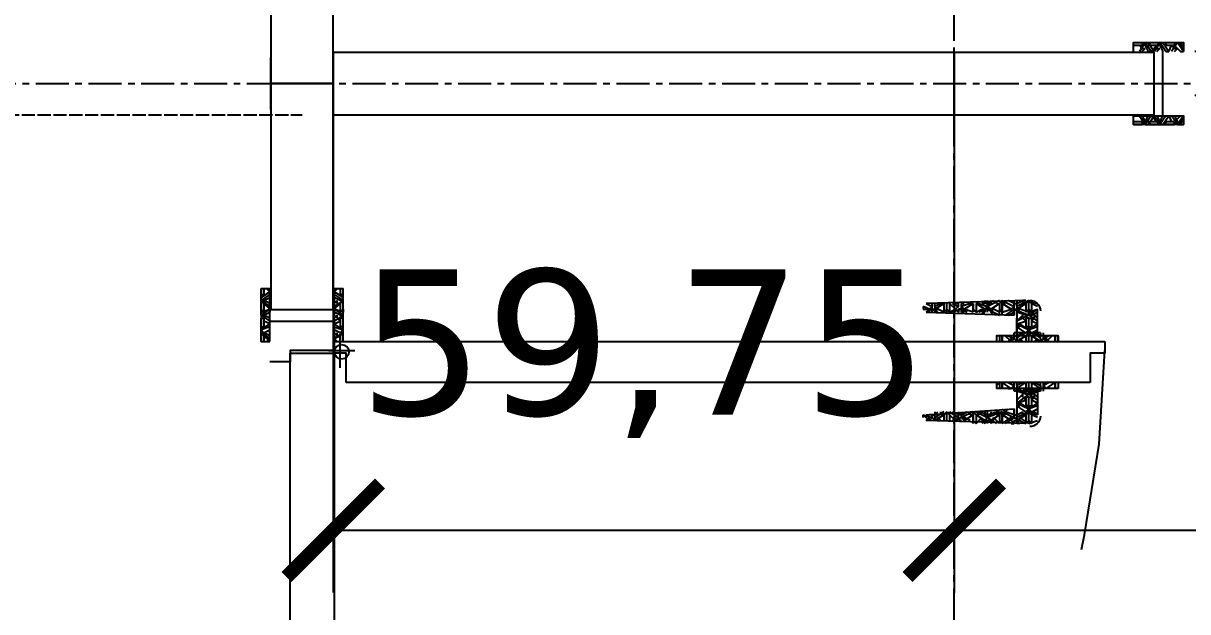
# Model space of a CAD drawing. Header units: centimetres. Extents: x -135 to 4129, y -1176 to 1044.
# Drawn here: x 542.9 to 655, y 519.7 to 576.3 of the extents above; entities that cross this region are included whole.
import ezdxf

# ---------------------------------------------------------------- set-up
doc = ezdxf.new("R2010")
doc.units = ezdxf.units.CM
doc.linetypes.add('CENTER', pattern=[5.08, 3.175, -0.635, 0.635, -0.635])
doc.linetypes.add('DASHED', pattern=[1.524, 1.27, -0.254])
for name, color, linetype in [('ACIK_SINIR', 8, 'DASHED'), ('AKS', 4, 'CENTER'), ('IC_DUVAR_60', 30, 'Continuous'), ('IC_KAPILAR', 7, 'Continuous'), ('IC_UCLU_H_60', 3, 'Continuous'), ('OZEL_PANEL_OLCU_CM', 3, 'Continuous')]:
    doc.layers.add(name, color=color, linetype=linetype)
doc.styles.add('PORTMAN', font='DejaVuSans.ttf')
doc.dimstyles.new('PORTMAN', dxfattribs={"dimtxt": 14, "dimasz": 9, "dimexe": 6, "dimexo": 5, "dimgap": 4, "dimtad": 1, "dimtxsty": 'PORTMAN', "dimblk": 'ARCHTICK', "dimcen": 2.5, "dimazin": 3, "dimtfac": 0.5, "dimtmove": 2, "dimatfit": 3})

# ---------------------------------------------------------------- blocks, each defined once
blk = doc.blocks.new('BOM_I03_597p5_IC_DOLU')
blk.add_lwpolyline([(0, 0), (6, 0), (6, 59.75), (0, 59.75)], close=True)
blk = doc.blocks.new('kaynak-ic-kapi')
at = {"color": 133, "linetype": 'Continuous', "lineweight": 25, "true_color": 0x6ec1dd}
for p, q in [((54328.39, 7919.03), (54328.39, 7993.18)), ((54324.44, 7991.77), (54324.44, 7920.16)), ((54324.44, 7988.67), (54323.88, 7988.67)), ((54323.88, 7988.67), (54323.88, 7982.75)), ((54324.44, 7988.67), (54323.88, 7988.67)), ((54323.88, 7988.39), (54324.44, 7988.39)), ((54324.44, 7988.39), (54323.88, 7988.39)), ((54323.88, 7987.54), (54324.44, 7988.39)), ((54323.88, 7987.82), (54323.88, 7987.54)), ((54324.44, 7987.82), (54324.16, 7987.26)), ((54324.44, 7988.67), (54324.44, 7988.67)), ((54324.44, 7988.67), (54324.44, 7988.67)), ((54324.44, 7988.39), (54324.44, 7988.39)), ((54328.95, 7988.67), (54328.39, 7988.67)), ((54328.39, 7988.39), (54328.95, 7988.39)), ((54328.95, 7988.39), (54328.39, 7988.39)), ((54328.39, 7987.54), (54328.95, 7988.11)), ((54328.39, 7987.82), (54328.67, 7987.54)), ((54320.5, 7985.85), (54320.78, 7986.7)), ((54321.06, 7986.7), (54321.34, 7986.13)), ((54321.62, 7985.85), (54321.34, 7986.7)), ((54321.34, 7986.7), (54321.62, 7986.41)), ((54323.6, 7986.7), (54321.34, 7986.7)), ((54321.62, 7986.13), (54321.9, 7986.7)), ((54322.19, 7986.7), (54321.9, 7985.85)), ((54321.9, 7985.85), (54322.47, 7986.7)), ((54322.19, 7986.7), (54322.19, 7986.7)), ((54322.19, 7986.7), (54322.47, 7986.7)), ((54322.47, 7986.7), (54322.75, 7986.13)), ((54323.03, 7986.7), (54323.31, 7986.41)), ((54323.31, 7986.13), (54323.6, 7986.7)), ((54323.6, 7987.26), (54323.88, 7987.26)), ((54323.88, 7986.7), (54323.6, 7986.98)), ((54323.88, 7986.98), (54323.6, 7986.98)), ((54323.6, 7986.98), (54323.6, 7986.98)), ((54323.6, 7986.98), (54323.6, 7984.44)), ((54324.16, 7987.26), (54323.88, 7987.54)), ((54323.88, 7987.54), (54323.88, 7987.54)), ((54323.88, 7987.26), (54323.88, 7987.26)), ((54323.88, 7987.26), (54324.44, 7987.26)), ((54323.88, 7987.26), (54323.88, 7986.98)), ((54323.88, 7987.26), (54323.88, 7987.26)), ((54323.88, 7987.26), (54323.88, 7986.98)), ((54323.88, 7987.26), (54323.88, 7987.26)), ((54324.16, 7986.98), (54323.88, 7986.98)), ((54323.88, 7986.98), (54324.44, 7986.13)), ((54323.88, 7986.98), (54323.88, 7986.98)), ((54323.88, 7986.7), (54323.88, 7986.7)), ((54323.88, 7986.41), (54323.88, 7986.7)), ((54324.16, 7987.26), (54324.44, 7987.26)), ((54324.44, 7986.41), (54324.16, 7986.98)), ((54324.16, 7986.98), (54324.44, 7986.98)), ((54324.44, 7987.26), (54324.44, 7987.54)), ((54324.44, 7987.26), (54324.44, 7987.26)), ((54324.44, 7987.26), (54324.44, 7987.26)), ((54324.44, 7986.98), (54324.44, 7986.98)), ((54324.44, 7986.98), (54324.44, 7986.98)), ((54324.44, 7986.98), (54324.44, 7986.98)), ((54328.67, 7987.26), (54328.39, 7987.54)), ((54328.67, 7987.26), (54328.39, 7987.54)), ((54328.39, 7987.54), (54328.67, 7987.54)), ((54328.39, 7987.26), (54328.39, 7987.26)), ((54328.39, 7987.26), (54328.39, 7987.26)), ((54328.39, 7987.26), (54328.39, 7986.98)), ((54328.67, 7986.98), (54328.39, 7986.98)), ((54328.39, 7986.98), (54328.95, 7986.13)), ((54328.39, 7986.7), (54328.67, 7986.7)), ((54328.39, 7986.41), (54328.67, 7986.7)), ((54328.67, 7987.26), (54328.95, 7987.26)), ((54328.67, 7987.26), (54328.95, 7987.26)), ((54328.95, 7986.7), (54328.67, 7986.98)), ((54328.67, 7986.98), (54328.95, 7986.98)), ((54328.95, 7987.26), (54329.24, 7987.26)), ((54328.95, 7987.26), (54328.95, 7987.26)), ((54328.95, 7987.26), (54328.95, 7986.98)), ((54328.95, 7987.26), (54328.95, 7987.26)), ((54328.95, 7986.98), (54328.95, 7986.98)), ((54329.24, 7986.98), (54328.95, 7986.98)), ((54328.95, 7986.98), (54329.24, 7986.41)), ((54328.95, 7986.98), (54328.95, 7986.98)), ((54329.24, 7986.98), (54329.24, 7984.44)), ((54329.24, 7986.13), (54329.52, 7986.7)), ((54329.24, 7986.7), (54331.49, 7986.7)), ((54329.8, 7986.7), (54329.52, 7985.85)), ((54329.52, 7985.85), (54330.08, 7986.7)), ((54329.8, 7986.7), (54329.8, 7986.7)), ((54329.8, 7986.7), (54330.08, 7986.7)), ((54330.08, 7986.7), (54330.36, 7986.13)), ((54330.65, 7986.7), (54330.93, 7986.41)), ((54330.93, 7986.13), (54331.21, 7986.7)), ((54331.21, 7985.85), (54331.49, 7986.7)), ((54331.49, 7986.7), (54331.49, 7986.7)), ((54331.49, 7986.7), (54331.49, 7986.7)), ((54331.77, 7986.7), (54332.05, 7986.13)), ((54332.34, 7985.85), (54332.05, 7986.7)), ((54320.78, 7985.85), (54320.5, 7986.13)), ((54321.34, 7986.13), (54320.5, 7986.13)), ((54320.5, 7985.85), (54320.5, 7985.85)), ((54320.5, 7985.85), (54320.5, 7985.85)), ((54320.78, 7985.85), (54320.5, 7985.57)), ((54320.5, 7985.85), (54321.06, 7985)), ((54321.34, 7985.57), (54320.5, 7985.57)), ((54320.5, 7985.57), (54320.78, 7975.98)), ((54320.78, 7984.72), (54321.34, 7985.57)), ((54321.62, 7985.85), (54321.06, 7984.72)), ((54321.34, 7986.41), (54321.34, 7986.13)), ((54321.34, 7986.41), (54321.62, 7986.41)), ((54321.62, 7985.85), (54321.34, 7986.13)), ((54321.62, 7985.85), (54321.34, 7985.57)), ((54321.34, 7985.29), (54321.34, 7985.57)), ((54321.9, 7985.85), (54321.62, 7986.13)), ((54321.9, 7985.85), (54321.62, 7985.57)), ((54321.62, 7985.57), (54322.19, 7984.72)), ((54322.47, 7984.72), (54321.9, 7985.85)), ((54321.9, 7985.85), (54321.9, 7985.85)), ((54321.9, 7985.85), (54321.9, 7985.85)), ((54321.9, 7985.85), (54322.47, 7985)), ((54322.19, 7985.85), (54322.19, 7986.13)), ((54323.03, 7986.13), (54322.19, 7986.13)), ((54322.19, 7985.85), (54322.19, 7985.57)), ((54323.03, 7985.57), (54322.19, 7985.57)), ((54322.47, 7984.72), (54322.75, 7985.57)), ((54323.03, 7986.41), (54322.75, 7986.13)), ((54323.03, 7985.29), (54322.75, 7985.57)), ((54323.03, 7986.41), (54323.31, 7986.41)), ((54323.03, 7985.85), (54323.03, 7986.13)), ((54323.03, 7985.85), (54323.03, 7985.57)), ((54323.31, 7985.85), (54323.31, 7986.13)), ((54323.31, 7985.85), (54323.6, 7985.85)), ((54323.31, 7985.85), (54323.6, 7985.85)), ((54323.31, 7985.85), (54323.31, 7985.57)), ((54323.31, 7985.85), (54323.6, 7985.85)), ((54323.31, 7985.57), (54323.6, 7984.72)), ((54323.88, 7985.85), (54323.6, 7986.13)), ((54323.88, 7986.13), (54323.6, 7986.13)), ((54323.6, 7985.85), (54323.88, 7985.85)), ((54323.88, 7985.85), (54323.6, 7985.57)), ((54323.6, 7985.85), (54323.6, 7985.57)), ((54323.88, 7985.57), (54323.6, 7985.57)), ((54323.6, 7985.57), (54323.88, 7985.29)), ((54324.44, 7986.13), (54323.88, 7986.13)), ((54323.88, 7985.85), (54324.44, 7985.85)), ((54324.44, 7985.57), (54323.88, 7985.57)), ((54323.88, 7984.72), (54324.44, 7985.57)), ((54324.44, 7986.13), (54324.44, 7986.13)), ((54324.44, 7985.57), (54324.44, 7985.57)), ((54328.95, 7986.13), (54328.39, 7986.13)), ((54328.39, 7985.85), (54328.95, 7985.85)), ((54328.95, 7985.57), (54328.39, 7985.57)), ((54328.39, 7984.72), (54328.95, 7985.57)), ((54328.95, 7986.41), (54328.95, 7986.13)), ((54328.95, 7986.41), (54329.24, 7986.41)), ((54329.24, 7985.85), (54328.95, 7986.13)), ((54328.95, 7986.13), (54328.95, 7986.13)), ((54328.95, 7986.13), (54328.95, 7986.13)), ((54328.95, 7985.85), (54329.24, 7985.85)), ((54329.24, 7985.85), (54328.95, 7985.57)), ((54329.24, 7985.57), (54328.95, 7985)), ((54328.95, 7985.29), (54328.95, 7985.57)), ((54328.95, 7985.57), (54328.95, 7985.57)), ((54328.95, 7985.57), (54328.95, 7985.57)), ((54329.24, 7986.41), (54329.24, 7986.41)), ((54329.52, 7985.85), (54329.24, 7986.13)), ((54329.24, 7985.85), (54330.65, 7985.85)), ((54329.24, 7985.85), (54329.24, 7985.57)), ((54329.24, 7985.85), (54329.24, 7985.85)), ((54329.52, 7985.85), (54329.24, 7985.57)), ((54329.24, 7985.57), (54329.8, 7984.72)), ((54330.08, 7984.72), (54329.52, 7985.85)), ((54329.52, 7985.85), (54329.52, 7985.85)), ((54329.52, 7985.85), (54329.52, 7985.85)), ((54329.52, 7985.85), (54330.08, 7985)), ((54329.8, 7985.85), (54329.8, 7986.13)), ((54330.65, 7986.13), (54329.8, 7986.13)), ((54329.8, 7985.85), (54329.8, 7985.57)), ((54330.65, 7985.57), (54329.8, 7985.57)), ((54330.08, 7984.72), (54330.36, 7985.57)), ((54330.65, 7986.41), (54330.36, 7986.13)), ((54330.65, 7985.29), (54330.36, 7985.57)), ((54330.65, 7986.41), (54330.93, 7986.41)), ((54330.65, 7985.85), (54330.65, 7986.13)), ((54330.65, 7985.85), (54330.65, 7985.57)), ((54330.93, 7985.85), (54330.93, 7986.13)), ((54330.93, 7985.85), (54332.34, 7985.85)), ((54330.93, 7985.85), (54331.21, 7985.85)), ((54330.93, 7985.85), (54330.93, 7985.57)), ((54330.93, 7985.85), (54331.21, 7985.85)), ((54330.93, 7985.57), (54331.21, 7984.72)), ((54331.49, 7985.85), (54331.21, 7986.13)), ((54332.05, 7986.13), (54331.21, 7986.13)), ((54331.49, 7985.85), (54331.21, 7985.57)), ((54331.21, 7985.85), (54331.49, 7985)), ((54332.05, 7985.57), (54331.21, 7985.57)), ((54331.49, 7984.72), (54332.05, 7985.57)), ((54332.34, 7985.85), (54331.77, 7984.72)), ((54332.05, 7986.41), (54332.05, 7986.13)), ((54332.05, 7986.41), (54332.34, 7986.41)), ((54332.34, 7985.85), (54332.05, 7986.13)), ((54332.34, 7985.85), (54332.05, 7985.57)), ((54332.05, 7985.29), (54332.05, 7985.57)), ((54332.34, 7985.57), (54332.05, 7975.98)), ((54332.34, 7985.57), (54332.34, 7985.57)), ((54332.34, 7985.57), (54332.34, 7985.29)), ((54320.78, 7985), (54320.5, 7984.72)), ((54320.5, 7985), (54320.5, 7984.72)), ((54320.78, 7984.72), (54320.5, 7984.72)), ((54320.5, 7984.44), (54320.78, 7984.44)), ((54321.06, 7984.44), (54320.5, 7983.6)), ((54320.78, 7984.16), (54320.5, 7984.44)), ((54320.78, 7984.44), (54320.5, 7984.44)), ((54320.5, 7984.16), (54320.5, 7984.44)), ((54320.78, 7985), (54321.06, 7985)), ((54320.78, 7984.44), (54320.78, 7984.72)), ((54321.06, 7984.72), (54320.78, 7984.72)), ((54320.78, 7984.44), (54320.78, 7984.44)), ((54321.06, 7984.44), (54320.78, 7984.16)), ((54321.06, 7984.72), (54321.34, 7984.72)), ((54321.06, 7984.44), (54321.9, 7984.44)), ((54321.06, 7984.44), (54321.34, 7984.44)), ((54321.34, 7985.29), (54321.62, 7985.29)), ((54321.34, 7984.72), (54321.62, 7985.29)), ((54321.34, 7984.44), (54321.34, 7984.72)), ((54322.19, 7984.72), (54321.34, 7984.72)), ((54321.34, 7984.44), (54321.34, 7984.44)), ((54321.9, 7984.44), (54321.34, 7984.44)), ((54321.34, 7984.44), (54321.62, 7983.6)), ((54321.34, 7975.98), (54321.9, 7984.44)), ((54323.6, 7984.72), (54321.9, 7984.72)), ((54321.9, 7984.44), (54321.9, 7984.44)), ((54322.19, 7985), (54322.19, 7984.72)), ((54322.19, 7985), (54322.47, 7985)), ((54322.19, 7984.72), (54322.19, 7984.72)), ((54322.47, 7984.72), (54322.47, 7984.72)), ((54322.75, 7984.72), (54323.31, 7985.29)), ((54322.75, 7984.72), (54322.75, 7984.72)), ((54323.6, 7984.72), (54322.75, 7984.72)), ((54323.03, 7985.29), (54323.31, 7985.29)), ((54323.88, 7985), (54323.6, 7984.72)), ((54323.88, 7984.72), (54323.6, 7984.72)), ((54323.6, 7984.72), (54323.6, 7984.72)), ((54323.6, 7984.44), (54323.88, 7984.44)), ((54323.88, 7984.44), (54323.6, 7984.44)), ((54323.88, 7985.29), (54323.88, 7985)), ((54323.88, 7985), (54323.88, 7985)), ((54323.88, 7984.44), (54323.88, 7984.72)), ((54323.88, 7984.44), (54323.88, 7984.72)), ((54324.16, 7984.72), (54323.88, 7984.72)), ((54323.88, 7984.44), (54324.44, 7984.44)), ((54323.88, 7984.44), (54323.88, 7984.44)), ((54323.88, 7984.44), (54323.88, 7984.16)), ((54323.88, 7984.44), (54323.88, 7984.44)), ((54324.16, 7984.44), (54323.88, 7984.16)), ((54323.88, 7984.44), (54323.88, 7984.44)), ((54324.44, 7985.29), (54324.16, 7984.72)), ((54324.16, 7984.72), (54324.44, 7984.72)), ((54324.44, 7983.88), (54324.16, 7984.44)), ((54324.16, 7984.44), (54324.44, 7984.44)), ((54324.44, 7984.72), (54324.44, 7984.72)), ((54324.44, 7984.72), (54324.44, 7984.72)), ((54324.44, 7984.72), (54324.44, 7984.72)), ((54324.44, 7984.44), (54324.44, 7984.44)), ((54324.44, 7984.44), (54324.44, 7984.44)), ((54324.44, 7984.44), (54324.44, 7984.44)), ((54328.39, 7985.29), (54328.67, 7985)), ((54328.39, 7985), (54328.67, 7985)), ((54328.39, 7984.44), (54328.39, 7984.72)), ((54328.67, 7984.72), (54328.39, 7984.72)), ((54328.39, 7984.44), (54328.39, 7984.44)), ((54328.67, 7984.44), (54328.39, 7984.16)), ((54328.39, 7984.44), (54328.39, 7984.44)), ((54328.67, 7984.44), (54328.39, 7984.16)), ((54328.95, 7985), (54328.67, 7984.72)), ((54328.67, 7984.72), (54328.95, 7984.72)), ((54328.67, 7984.44), (54328.95, 7984.44)), ((54328.67, 7984.44), (54328.95, 7984.44)), ((54328.95, 7985.29), (54329.24, 7985.29)), ((54328.95, 7984.72), (54329.24, 7985.29)), ((54328.95, 7984.72), (54328.95, 7984.72)), ((54328.95, 7984.44), (54328.95, 7984.72)), ((54329.24, 7984.72), (54328.95, 7984.72)), ((54328.95, 7984.44), (54329.24, 7984.44)), ((54328.95, 7984.44), (54328.95, 7984.44)), ((54328.95, 7984.44), (54328.95, 7984.44)), ((54329.24, 7984.44), (54328.95, 7984.44)), ((54328.95, 7984.44), (54328.95, 7984.16)), ((54328.95, 7984.44), (54328.95, 7984.44)), ((54329.24, 7985.29), (54329.24, 7985.29)), ((54329.24, 7985.29), (54329.24, 7985.29)), ((54329.8, 7984.72), (54329.24, 7984.72)), ((54329.24, 7984.72), (54330.65, 7984.72)), ((54329.8, 7985), (54329.8, 7984.72)), ((54329.8, 7985), (54330.08, 7985)), ((54329.8, 7984.72), (54329.8, 7984.72)), ((54330.08, 7984.72), (54330.08, 7984.72)), ((54330.36, 7984.72), (54330.93, 7985.29)), ((54330.36, 7984.72), (54330.36, 7984.72)), ((54331.49, 7984.72), (54330.36, 7984.72)), ((54330.65, 7985.29), (54330.93, 7985.29)), ((54330.65, 7984.44), (54330.65, 7984.44)), ((54331.49, 7984.44), (54330.93, 7983.6)), ((54331.49, 7984.44), (54330.93, 7984.44)), ((54330.93, 7983.88), (54331.21, 7984.44)), ((54331.21, 7975.98), (54330.93, 7984.44)), ((54331.49, 7985), (54331.21, 7984.72)), ((54331.49, 7984.16), (54331.21, 7984.44)), ((54331.49, 7985), (54331.49, 7985)), ((54331.49, 7984.44), (54331.49, 7984.72)), ((54331.77, 7984.72), (54331.49, 7984.72)), ((54331.49, 7984.44), (54331.49, 7984.44)), ((54331.77, 7984.44), (54331.49, 7984.16)), ((54331.77, 7984.72), (54332.05, 7984.72)), ((54332.34, 7983.31), (54331.77, 7984.44)), ((54331.77, 7984.44), (54332.05, 7984.44)), ((54332.05, 7985.29), (54332.34, 7985.29)), ((54332.05, 7984.72), (54332.34, 7985.29)), ((54332.05, 7984.44), (54332.05, 7984.72)), ((54332.34, 7984.72), (54332.05, 7984.72)), ((54332.05, 7984.44), (54332.05, 7984.44)), ((54332.34, 7984.44), (54332.05, 7984.44)), ((54332.05, 7984.44), (54332.34, 7983.88)), ((54320.5, 7983.31), (54321.06, 7984.16)), ((54320.5, 7983.31), (54321.62, 7983.31)), ((54320.5, 7983.31), (54320.5, 7983.31)), ((54320.78, 7983.31), (54320.5, 7983.31)), ((54320.78, 7983.31), (54320.5, 7983.03)), ((54321.34, 7983.31), (54320.5, 7983.31)), ((54320.78, 7984.16), (54321.06, 7984.16)), ((54320.78, 7984.16), (54321.34, 7983.31)), ((54321.34, 7983.6), (54321.34, 7983.31)), ((54321.34, 7983.6), (54321.62, 7983.6)), ((54321.62, 7983.31), (54321.34, 7983.31)), ((54321.62, 7983.31), (54321.34, 7983.03)), ((54321.62, 7983.6), (54321.9, 7983.88)), ((54321.9, 7983.31), (54321.62, 7983.6)), ((54323.88, 7984.16), (54323.88, 7984.16)), ((54323.88, 7983.88), (54323.88, 7984.16)), ((54323.88, 7984.16), (54324.44, 7983.31)), ((54323.88, 7984.16), (54323.88, 7984.16)), ((54323.88, 7983.31), (54324.44, 7983.31)), ((54324.44, 7983.31), (54323.88, 7983.31)), ((54324.44, 7983.31), (54324.44, 7983.31)), ((54328.39, 7984.16), (54328.67, 7984.16)), ((54328.39, 7983.88), (54328.67, 7984.16)), ((54328.39, 7984.16), (54328.95, 7983.6)), ((54328.39, 7983.31), (54328.95, 7983.31)), ((54328.95, 7983.31), (54328.39, 7983.31)), ((54328.95, 7984.16), (54328.95, 7984.16)), ((54330.93, 7983.31), (54332.34, 7983.31)), ((54330.93, 7983.31), (54331.21, 7983.31)), ((54331.21, 7983.31), (54331.49, 7984.16)), ((54331.49, 7983.31), (54331.21, 7983.31)), ((54331.49, 7983.31), (54331.21, 7983.03)), ((54332.05, 7983.31), (54331.21, 7983.31)), ((54331.49, 7984.16), (54331.49, 7984.16)), ((54331.49, 7984.16), (54332.05, 7983.31)), ((54332.05, 7983.6), (54332.05, 7983.31)), ((54332.05, 7983.6), (54332.34, 7983.6)), ((54332.34, 7983.31), (54332.05, 7983.31)), ((54332.34, 7983.31), (54332.05, 7983.03)), ((54320.5, 7983.03), (54320.5, 7983.03)), ((54321.34, 7983.03), (54320.5, 7983.03)), ((54320.5, 7983.03), (54321.06, 7982.47)), ((54320.78, 7982.47), (54320.5, 7982.19)), ((54320.78, 7982.19), (54320.5, 7982.19)), ((54320.5, 7982.19), (54320.5, 7982.19)), ((54320.78, 7982.19), (54321.34, 7983.03)), ((54320.78, 7982.47), (54321.06, 7982.47)), ((54320.78, 7981.9), (54320.78, 7982.19)), ((54321.06, 7981.9), (54320.78, 7982.19)), ((54321.34, 7982.75), (54321.34, 7983.03)), ((54321.34, 7982.75), (54321.62, 7982.75)), ((54321.34, 7981.9), (54321.62, 7982.75)), ((54321.34, 7981.9), (54321.34, 7982.19)), ((54321.62, 7982.19), (54321.34, 7982.19)), ((54321.62, 7983.03), (54321.62, 7982.75)), ((54321.62, 7982.75), (54321.62, 7982.75)), ((54324.44, 7983.03), (54323.88, 7983.03)), ((54324.44, 7982.75), (54323.88, 7982.75)), ((54324.16, 7982.75), (54324.44, 7983.03)), ((54324.44, 7983.03), (54324.44, 7983.03)), ((54328.95, 7983.03), (54328.39, 7983.03)), ((54328.95, 7982.75), (54328.95, 7982.75)), ((54331.49, 7981.9), (54330.93, 7983.03)), ((54330.93, 7983.03), (54331.21, 7983.03)), ((54330.93, 7982.47), (54331.21, 7982.19)), ((54332.05, 7983.03), (54331.21, 7983.03)), ((54331.21, 7983.03), (54331.49, 7982.47)), ((54331.49, 7982.47), (54331.21, 7982.19)), ((54331.49, 7982.19), (54331.21, 7982.19)), ((54331.49, 7982.19), (54332.05, 7983.03)), ((54331.49, 7982.47), (54331.49, 7982.47)), ((54331.49, 7981.9), (54331.49, 7982.19)), ((54331.77, 7981.9), (54331.49, 7982.19)), ((54332.34, 7983.03), (54331.77, 7981.9)), ((54332.05, 7982.75), (54332.05, 7983.03)), ((54332.05, 7982.75), (54332.34, 7982.75)), ((54332.05, 7981.9), (54332.34, 7982.47)), ((54332.05, 7981.9), (54332.05, 7982.19)), ((54332.34, 7982.19), (54332.05, 7982.19)), ((54320.5, 7981.9), (54320.78, 7981.9)), ((54320.78, 7981.34), (54320.5, 7981.62)), ((54320.78, 7981.62), (54320.5, 7981.62)), ((54320.5, 7981.62), (54320.5, 7981.62)), ((54320.5, 7980.78), (54321.06, 7981.34)), ((54320.78, 7981.9), (54320.78, 7981.62)), ((54321.06, 7981.9), (54320.78, 7981.62)), ((54320.78, 7981.62), (54321.34, 7980.78)), ((54320.78, 7981.34), (54321.06, 7981.34)), ((54321.06, 7981.9), (54321.62, 7981.9)), ((54321.06, 7981.9), (54321.34, 7981.9)), ((54321.06, 7981.9), (54321.34, 7981.9)), ((54321.34, 7981.9), (54321.34, 7981.62)), ((54321.34, 7981.9), (54321.62, 7981.06)), ((54321.62, 7981.62), (54321.34, 7981.62)), ((54321.34, 7981.06), (54321.34, 7980.78)), ((54321.34, 7981.06), (54321.62, 7981.06)), ((54321.62, 7980.78), (54321.62, 7981.06)), ((54331.49, 7981.9), (54331.21, 7981.06)), ((54331.49, 7981.34), (54331.21, 7981.62)), ((54331.49, 7981.62), (54331.21, 7981.62)), ((54331.21, 7981.34), (54331.21, 7981.62)), ((54331.21, 7980.78), (54331.49, 7981.34)), ((54331.49, 7981.9), (54331.49, 7981.62)), ((54331.77, 7981.9), (54331.49, 7981.62)), ((54331.49, 7981.62), (54332.05, 7980.78)), ((54331.49, 7981.34), (54331.49, 7981.34)), ((54332.05, 7981.06), (54331.77, 7981.9)), ((54331.77, 7981.9), (54332.05, 7981.9)), ((54331.77, 7981.9), (54332.05, 7981.9)), ((54332.05, 7981.9), (54332.05, 7981.62)), ((54332.05, 7981.9), (54332.05, 7981.34)), ((54332.34, 7981.62), (54332.05, 7981.62)), ((54332.05, 7981.06), (54332.05, 7980.78)), ((54332.05, 7981.06), (54332.05, 7981.06)), ((54320.78, 7980.49), (54320.5, 7980.78)), ((54321.34, 7980.78), (54320.5, 7980.78)), ((54320.5, 7980.49), (54321.62, 7980.49)), ((54320.78, 7980.49), (54320.5, 7980.49)), ((54321.34, 7980.49), (54320.5, 7980.49)), ((54320.78, 7979.65), (54321.34, 7980.49)), ((54320.78, 7980.21), (54321.06, 7979.65)), ((54321.62, 7980.49), (54321.34, 7980.78)), ((54321.62, 7980.49), (54321.34, 7980.49)), ((54321.34, 7980.21), (54321.34, 7980.49)), ((54321.34, 7980.21), (54321.62, 7980.21)), ((54321.34, 7979.37), (54321.62, 7979.93)), ((54321.62, 7980.78), (54321.62, 7980.78)), ((54331.21, 7980.78), (54331.21, 7980.78)), ((54331.49, 7980.49), (54331.21, 7980.78)), ((54332.05, 7980.78), (54331.21, 7980.78)), ((54331.21, 7980.49), (54332.05, 7980.49)), ((54331.21, 7980.49), (54331.21, 7980.49)), ((54331.49, 7980.49), (54331.21, 7980.49)), ((54332.05, 7980.49), (54331.21, 7980.49)), ((54331.21, 7980.49), (54331.49, 7979.65)), ((54331.49, 7979.37), (54331.21, 7979.93)), ((54331.49, 7979.65), (54332.05, 7980.49)), ((54332.05, 7980.21), (54331.77, 7979.37)), ((54332.05, 7980.78), (54332.05, 7980.78)), ((54332.05, 7980.49), (54332.05, 7980.49)), ((54332.05, 7980.21), (54332.05, 7980.49)), ((54332.05, 7980.21), (54332.05, 7980.21)), ((54321.06, 7979.37), (54320.78, 7979.65)), ((54321.06, 7979.37), (54320.78, 7979.65)), ((54320.78, 7979.65), (54320.78, 7979.65)), ((54320.78, 7979.65), (54321.06, 7979.65)), ((54320.78, 7979.37), (54320.78, 7979.37)), ((54320.78, 7979.37), (54320.78, 7979.37)), ((54320.78, 7979.37), (54320.78, 7979.08)), ((54320.78, 7979.37), (54320.78, 7979.37)), ((54321.06, 7979.08), (54320.78, 7978.8)), ((54320.78, 7979.08), (54320.78, 7979.08)), ((54320.78, 7978.8), (54321.06, 7978.8)), ((54320.78, 7978.52), (54321.06, 7978.8)), ((54320.78, 7978.8), (54321.34, 7978.24)), ((54321.06, 7979.37), (54321.62, 7979.37)), ((54321.06, 7979.37), (54321.34, 7979.37)), ((54321.62, 7978.24), (54321.06, 7979.08)), ((54321.06, 7979.08), (54321.34, 7979.08)), ((54321.34, 7979.37), (54321.34, 7979.37)), ((54321.34, 7979.37), (54321.34, 7979.08)), ((54321.62, 7979.37), (54321.34, 7979.37)), ((54321.62, 7979.08), (54321.34, 7979.08)), ((54321.34, 7979.08), (54321.62, 7978.52)), ((54331.49, 7979.65), (54331.21, 7979.37)), ((54331.21, 7979.65), (54331.21, 7979.37)), ((54331.49, 7979.37), (54331.21, 7978.52)), ((54331.49, 7979.37), (54331.21, 7979.37)), ((54331.49, 7978.8), (54331.21, 7979.08)), ((54331.49, 7979.08), (54331.21, 7979.08)), ((54331.21, 7979.08), (54331.21, 7979.08)), ((54331.21, 7978.24), (54331.49, 7978.8)), ((54331.77, 7979.37), (54331.49, 7979.65)), ((54331.49, 7979.65), (54331.49, 7979.65)), ((54331.49, 7979.37), (54331.49, 7979.37)), ((54331.49, 7979.37), (54331.49, 7979.08)), ((54331.77, 7979.08), (54331.49, 7978.8)), ((54331.49, 7978.8), (54331.49, 7978.8)), ((54331.49, 7978.8), (54332.05, 7978.24)), ((54331.77, 7979.37), (54332.05, 7979.37)), ((54332.05, 7978.52), (54331.77, 7979.08)), ((54331.77, 7979.08), (54332.05, 7979.08)), ((54332.05, 7979.37), (54332.05, 7979.65)), ((54332.05, 7979.37), (54332.05, 7979.37)), ((54332.05, 7979.37), (54332.05, 7979.37)), ((54332.05, 7979.08), (54332.05, 7979.08)), ((54332.05, 7979.08), (54332.05, 7979.08)), ((54332.05, 7979.08), (54332.05, 7978.8)), ((54321.34, 7978.24), (54320.78, 7978.24)), ((54320.78, 7977.96), (54321.62, 7977.96)), ((54321.34, 7977.67), (54320.78, 7977.67)), ((54320.78, 7976.83), (54321.34, 7977.67)), ((54321.62, 7977.67), (54321.06, 7976.83)), ((54321.62, 7977.96), (54321.34, 7978.24)), ((54321.34, 7978.24), (54321.34, 7978.24)), ((54321.34, 7978.24), (54321.62, 7978.24)), ((54321.62, 7977.96), (54321.34, 7977.67)), ((54321.34, 7977.39), (54321.34, 7977.67)), ((54331.49, 7977.96), (54331.21, 7978.24)), ((54332.05, 7978.24), (54331.21, 7978.24)), ((54331.21, 7977.96), (54332.05, 7977.96)), ((54331.49, 7977.96), (54331.21, 7977.67)), ((54332.05, 7977.67), (54331.21, 7977.67)), ((54331.21, 7977.67), (54331.49, 7977.11)), ((54331.49, 7976.83), (54332.05, 7977.67)), ((54332.05, 7978.24), (54332.05, 7978.24)), ((54332.05, 7977.67), (54332.05, 7977.67)), ((54320.78, 7977.39), (54321.06, 7977.11)), ((54320.78, 7977.11), (54321.06, 7977.11)), ((54321.06, 7976.83), (54320.78, 7976.83)), ((54320.78, 7976.55), (54320.78, 7976.55)), ((54321.06, 7976.55), (54320.78, 7976.26)), ((54320.78, 7976.55), (54320.78, 7976.55)), ((54320.78, 7976.55), (54320.78, 7976.55)), ((54321.06, 7976.55), (54320.78, 7976.26)), ((54321.06, 7976.83), (54321.34, 7976.83)), ((54321.06, 7976.55), (54321.34, 7976.55)), ((54321.06, 7976.55), (54321.34, 7976.55)), ((54321.34, 7977.39), (54321.62, 7977.39)), ((54321.34, 7976.83), (54321.62, 7977.11)), ((54321.34, 7976.55), (54321.34, 7976.83)), ((54321.62, 7976.83), (54321.34, 7976.83)), ((54321.34, 7976.55), (54321.34, 7976.26)), ((54321.34, 7976.55), (54321.34, 7976.26)), ((54331.49, 7976.55), (54331.21, 7977.11)), ((54331.49, 7977.11), (54331.21, 7976.83)), ((54331.49, 7976.83), (54331.21, 7976.83)), ((54331.49, 7976.55), (54331.21, 7975.98)), ((54331.49, 7977.11), (54331.49, 7977.11)), ((54331.49, 7976.55), (54331.49, 7976.83)), ((54331.77, 7976.83), (54331.49, 7976.83)), ((54331.49, 7976.55), (54331.49, 7976.26)), ((54331.77, 7976.55), (54331.49, 7976.26)), ((54332.05, 7977.39), (54331.77, 7976.83)), ((54331.77, 7976.83), (54332.05, 7976.83)), ((54332.05, 7975.98), (54331.77, 7976.55)), ((54331.77, 7976.55), (54332.05, 7976.55)), ((54332.05, 7976.83), (54332.05, 7976.83)), ((54332.05, 7976.55), (54332.05, 7976.55)), ((54320.78, 7976.26), (54321.06, 7976.26)), ((54320.78, 7975.98), (54321.06, 7976.26)), ((54320.78, 7976.26), (54321.34, 7975.7)), ((54321.06, 7975.98), (54321.06, 7975.98)), ((54321.06, 7975.7), (54321.34, 7975.7)), ((54321.34, 7976.26), (54321.34, 7976.26)), ((54321.34, 7975.98), (54321.34, 7975.98)), ((54331.49, 7976.26), (54331.21, 7976.26)), ((54331.49, 7976.26), (54331.21, 7976.26)), ((54331.49, 7976.26), (54331.49, 7976.26)), ((54331.49, 7975.7), (54331.49, 7976.26)), ((54331.49, 7976.26), (54331.77, 7975.7)), ((54331.49, 7975.98), (54331.49, 7975.98)), ((54331.77, 7975.7), (54331.49, 7975.7)), ((54331.77, 7975.98), (54331.77, 7975.98)), ((54327.54, 7918.47), (54327.54, 7921)), ((54247.47, 7919.88), (54248.32, 7919.88)), ((54248.32, 7919.59), (54247.47, 7919.59)), ((54248.6, 7919.88), (54248.04, 7919.03)), ((54248.32, 7919.31), (54248.04, 7919.59)), ((54248.32, 7919.88), (54248.32, 7919.59)), ((54248.32, 7919.31), (54248.6, 7919.31)), ((54248.32, 7919.03), (54248.6, 7919.31)), ((54249.16, 7919.03), (54248.6, 7919.88)), ((54248.6, 7919.88), (54248.6, 7919.59)), ((54248.6, 7919.88), (54248.88, 7919.88)), ((54248.6, 7919.59), (54248.88, 7919.03)), ((54249.16, 7919.88), (54248.88, 7919.59)), ((54248.88, 7919.88), (54249.45, 7919.03)), ((54249.73, 7919.59), (54248.88, 7919.59)), ((54249.16, 7919.88), (54249.16, 7919.88)), ((54249.16, 7919.03), (54249.73, 7919.59)), ((54250.01, 7919.88), (54249.45, 7919.03)), ((54250.01, 7919.88), (54249.73, 7919.59)), ((54249.73, 7919.31), (54249.73, 7919.59)), ((54249.73, 7919.31), (54250.01, 7919.31)), ((54249.73, 7919.03), (54250.01, 7919.31)), ((54250.57, 7919.03), (54250.01, 7919.88)), ((54250.01, 7919.88), (54250.01, 7919.88)), ((54250.01, 7919.88), (54250.01, 7919.59)), ((54250.01, 7919.88), (54250.29, 7919.88)), ((54250.01, 7919.59), (54250.29, 7919.03)), ((54250.29, 7919.88), (54250.86, 7919.03)), ((54250.57, 7919.88), (54250.57, 7919.88)), ((54250.57, 7919.88), (54250.57, 7919.59)), ((54251.42, 7919.59), (54250.57, 7919.59)), ((54250.86, 7919.03), (54251.14, 7919.59)), ((54251.7, 7919.88), (54251.14, 7919.03)), ((54251.42, 7919.31), (54251.14, 7919.59)), ((54251.42, 7919.88), (54251.42, 7919.88)), ((54251.42, 7919.88), (54251.42, 7919.59)), ((54251.7, 7919.88), (54251.42, 7919.59)), ((54251.42, 7919.59), (54251.98, 7919.03)), ((54251.42, 7919.31), (54251.7, 7919.31)), ((54251.42, 7919.03), (54251.7, 7919.31)), ((54252.27, 7919.03), (54251.7, 7919.88)), ((54251.7, 7919.88), (54252.27, 7919.88)), ((54251.7, 7919.88), (54251.98, 7919.88)), ((54251.98, 7919.88), (54251.98, 7919.88)), ((54251.98, 7919.88), (54251.98, 7919.59)), ((54251.98, 7919.88), (54252.27, 7919.03)), ((54252.27, 7919.59), (54251.98, 7919.59)), ((54325.85, 7919.59), (54328.95, 7919.59)), ((54328.95, 7919.59), (54328.39, 7919.59)), ((54328.39, 7919.31), (54328.67, 7919.03)), ((54329.24, 7919.88), (54328.67, 7919.03)), ((54328.67, 7919.03), (54328.95, 7919.59)), ((54329.24, 7919.88), (54328.95, 7919.59)), ((54328.95, 7919.31), (54328.95, 7919.59)), ((54328.95, 7919.31), (54329.24, 7919.31)), ((54328.95, 7919.03), (54329.24, 7919.31)), ((54329.24, 7919.88), (54329.24, 7919.88)), ((54329.24, 7919.88), (54329.24, 7919.88)), ((54329.52, 7919.88), (54329.24, 7919.59)), ((54329.24, 7919.59), (54329.52, 7919.03)), ((54329.8, 7919.03), (54329.52, 7919.88)), ((54329.52, 7919.88), (54329.52, 7919.88)), ((54329.52, 7919.88), (54330.08, 7919.03)), ((54329.8, 7919.88), (54329.8, 7919.88)), ((54329.8, 7919.88), (54329.8, 7919.59)), ((54330.65, 7919.59), (54329.8, 7919.59)), ((54330.08, 7919.03), (54330.36, 7919.59)), ((54330.93, 7919.88), (54330.36, 7919.03)), ((54330.65, 7919.31), (54330.36, 7919.59)), ((54330.65, 7919.88), (54330.65, 7919.88)), ((54330.65, 7919.88), (54330.65, 7919.59)), ((54330.65, 7919.31), (54330.93, 7919.31)), ((54330.65, 7919.03), (54330.93, 7919.31)), ((54331.49, 7919.03), (54330.93, 7919.88)), ((54330.93, 7919.88), (54330.93, 7919.59)), ((54330.93, 7919.88), (54331.21, 7919.88)), ((54330.93, 7919.59), (54331.21, 7919.03)), ((54331.49, 7919.88), (54331.21, 7919.88)), ((54331.49, 7919.88), (54331.21, 7919.59)), ((54331.21, 7919.88), (54331.49, 7919.03)), ((54332.05, 7919.59), (54331.21, 7919.59)), ((54331.49, 7919.03), (54332.05, 7919.59)), ((54332.34, 7919.88), (54331.77, 7919.03)), ((54332.34, 7919.88), (54332.05, 7919.59)), ((54332.05, 7919.31), (54332.05, 7919.59)), ((54332.05, 7919.31), (54332.34, 7919.31)), ((54332.05, 7919.03), (54332.34, 7919.31)), ((54332.9, 7919.03), (54332.34, 7919.88)), ((54332.34, 7919.88), (54332.34, 7919.88)), ((54332.34, 7919.88), (54332.34, 7919.59)), ((54332.34, 7919.88), (54332.62, 7919.88)), ((54332.34, 7919.59), (54332.62, 7919.03)), ((54332.62, 7919.88), (54333.18, 7919.03)), ((54332.9, 7919.88), (54332.9, 7919.88)), ((54332.9, 7919.88), (54332.9, 7919.59)), ((54333.46, 7919.59), (54332.9, 7919.59)), ((54333.18, 7919.03), (54333.46, 7919.31)), ((54249.16, 7919.03), (54248.88, 7919.03)), ((54249.16, 7919.03), (54249.45, 7919.03)), ((54250.29, 7912.83), (54250.29, 7919.03)), ((54250.57, 7919.03), (54250.57, 7919.03)), ((54250.57, 7919.03), (54250.86, 7919.03)), ((54251.98, 7919.03), (54251.98, 7919.03)), ((54251.98, 7919.03), (54252.27, 7919.03)), ((54252.27, 7919.03), (54252.27, 7919.03)), ((54327.54, 7919.03), (54253.39, 7919.03)), ((54327.26, 7914.8), (54327.26, 7919.03)), ((54328.39, 7919.03), (54328.67, 7919.03)), ((54329.8, 7919.03), (54329.8, 7919.03)), ((54329.8, 7919.03), (54330.08, 7919.03)), ((54330.36, 7912.83), (54330.36, 7919.03)), ((54331.49, 7919.03), (54331.21, 7919.03)), ((54331.49, 7919.03), (54331.49, 7919.03)), ((54332.9, 7919.03), (54332.9, 7919.03)), ((54332.9, 7919.03), (54333.18, 7919.03)), ((54333.46, 7919.03), (54333.46, 7919.03)), ((54253.39, 7914.8), (54327.26, 7914.8)), ((54326.42, 7914.8), (54326.42, 7912.83)), ((54248.6, 7911.98), (54248.04, 7912.83)), ((54248.32, 7912.83), (54248.6, 7912.26)), ((54249.16, 7912.83), (54248.6, 7911.98)), ((54248.6, 7912.26), (54248.88, 7912.83)), ((54249.16, 7912.83), (54248.88, 7912.83)), ((54248.88, 7911.98), (54249.45, 7912.83)), ((54249.16, 7912.83), (54249.45, 7912.83)), ((54249.16, 7912.83), (54249.73, 7912.26)), ((54250.01, 7911.98), (54249.45, 7912.83)), ((54249.73, 7912.83), (54250.01, 7912.26)), ((54250.57, 7912.83), (54250.01, 7911.98)), ((54250.01, 7912.26), (54250.29, 7912.83)), ((54250.29, 7911.98), (54250.86, 7912.83)), ((54250.57, 7912.83), (54250.57, 7912.83)), ((54250.57, 7912.83), (54250.86, 7912.83)), ((54250.86, 7912.83), (54251.14, 7912.26)), ((54251.7, 7911.98), (54251.14, 7912.83)), ((54251.42, 7912.26), (54251.98, 7912.83)), ((54251.42, 7912.83), (54251.7, 7912.26)), ((54252.27, 7912.83), (54251.7, 7911.98)), ((54251.98, 7912.83), (54251.98, 7912.83)), ((54251.98, 7912.83), (54252.27, 7912.83)), ((54251.98, 7911.98), (54252.27, 7912.83)), ((54252.27, 7912.83), (54252.27, 7912.83)), ((54328.39, 7912.83), (54328.67, 7912.83)), ((54328.39, 7912.55), (54328.67, 7912.83)), ((54328.39, 7912.83), (54328.95, 7912.26)), ((54329.24, 7911.98), (54328.67, 7912.83)), ((54328.95, 7912.83), (54329.24, 7912.26)), ((54329.24, 7912.26), (54329.52, 7912.83)), ((54329.8, 7912.83), (54329.52, 7911.98)), ((54329.52, 7911.98), (54330.08, 7912.83)), ((54329.8, 7912.83), (54329.8, 7912.83)), ((54329.8, 7912.83), (54330.08, 7912.83)), ((54330.08, 7912.83), (54330.36, 7912.26)), ((54330.93, 7911.98), (54330.36, 7912.83)), ((54330.65, 7912.83), (54330.93, 7912.26)), ((54331.49, 7912.83), (54330.93, 7911.98)), ((54330.93, 7912.26), (54331.21, 7912.83)), ((54331.49, 7912.83), (54331.21, 7912.83)), ((54331.21, 7911.98), (54331.49, 7912.83)), ((54331.49, 7912.83), (54331.49, 7912.83)), ((54331.49, 7912.83), (54332.05, 7912.26)), ((54332.34, 7911.98), (54331.77, 7912.83)), ((54332.05, 7912.83), (54332.34, 7912.26)), ((54332.34, 7912.26), (54332.62, 7912.83)), ((54332.62, 7911.98), (54333.18, 7912.83)), ((54332.9, 7912.83), (54332.9, 7912.83)), ((54332.9, 7912.83), (54333.18, 7912.83)), ((54333.18, 7912.83), (54333.46, 7912.55)), ((54333.46, 7912.83), (54333.46, 7912.83)), ((54248.32, 7912.26), (54247.47, 7912.26)), ((54247.47, 7911.98), (54248.32, 7911.98)), ((54248.32, 7912.26), (54248.04, 7912.26)), ((54248.32, 7912.26), (54248.32, 7911.98)), ((54248.32, 7912.26), (54248.6, 7912.26)), ((54249.16, 7911.98), (54248.88, 7912.26)), ((54249.73, 7912.26), (54248.88, 7912.26)), ((54249.16, 7911.98), (54249.16, 7911.98)), ((54250.01, 7911.98), (54249.73, 7912.26)), ((54249.73, 7912.26), (54249.73, 7912.26)), ((54249.73, 7912.26), (54250.01, 7912.26)), ((54250.01, 7911.98), (54250.01, 7912.26)), ((54250.01, 7911.98), (54250.01, 7911.98)), ((54250.01, 7911.98), (54250.29, 7911.98)), ((54250.57, 7911.98), (54250.57, 7912.26)), ((54251.42, 7912.26), (54250.57, 7912.26)), ((54250.57, 7911.98), (54250.57, 7911.98)), ((54251.42, 7912.26), (54251.14, 7912.26)), ((54251.42, 7911.98), (54251.42, 7912.26)), ((54251.7, 7911.98), (54251.42, 7912.26)), ((54251.42, 7912.26), (54251.7, 7912.26)), ((54251.42, 7911.98), (54251.42, 7911.98)), ((54251.7, 7911.98), (54252.27, 7911.98)), ((54251.7, 7911.98), (54251.98, 7911.98)), ((54251.98, 7911.98), (54251.98, 7912.26)), ((54252.27, 7912.26), (54251.98, 7912.26)), ((54251.98, 7911.98), (54251.98, 7911.98)), ((54328.95, 7912.26), (54328.39, 7912.26)), ((54329.24, 7911.98), (54328.95, 7912.26)), ((54328.95, 7912.26), (54328.95, 7912.26)), ((54328.95, 7912.26), (54329.24, 7912.26)), ((54329.52, 7911.98), (54329.24, 7912.26)), ((54329.24, 7911.98), (54329.24, 7911.98)), ((54329.24, 7911.98), (54329.24, 7911.98)), ((54329.52, 7911.98), (54329.52, 7911.98)), ((54329.8, 7911.98), (54329.8, 7912.26)), ((54330.65, 7912.26), (54329.8, 7912.26)), ((54329.8, 7911.98), (54329.8, 7911.98)), ((54330.65, 7912.26), (54330.36, 7912.26)), ((54330.65, 7911.98), (54330.65, 7912.26)), ((54330.65, 7912.26), (54330.93, 7912.26)), ((54330.65, 7911.98), (54330.65, 7911.98)), ((54330.93, 7911.98), (54330.93, 7912.26)), ((54330.93, 7911.98), (54331.21, 7911.98)), ((54331.49, 7911.98), (54331.21, 7912.26)), ((54332.05, 7912.26), (54331.21, 7912.26)), ((54331.49, 7911.98), (54331.49, 7911.98)), ((54332.05, 7912.26), (54332.05, 7912.26)), ((54332.05, 7912.26), (54332.34, 7912.26)), ((54332.34, 7911.98), (54332.34, 7912.26)), ((54332.34, 7911.98), (54332.62, 7911.98)), ((54332.9, 7911.98), (54332.9, 7912.26)), ((54333.46, 7912.26), (54332.9, 7912.26)), ((54332.9, 7911.98), (54332.9, 7911.98))]:
    blk.add_line(p, q, dxfattribs=at)
at = {"color": 7, "linetype": 'Continuous', "lineweight": 25}
blk.add_lwpolyline([(54308.37, 7990.93), (54309.78, 7991.21), (54318.52, 7992.62), (54327.54, 7993.18)], dxfattribs=at)
at = {"color": 133, "linetype": 'Continuous', "lineweight": 25, "true_color": 0x6ec1dd}
for points in [[(54328.39, 7993.18), (54327.26, 7993.18), (54327.26, 7991.77), (54324.44, 7991.77)], [(54328.39, 7988.67), (54328.95, 7988.67), (54328.95, 7982.75), (54328.39, 7982.75)], [(54328.95, 7987.82), (54328.67, 7987.26), (54328.39, 7986.98)], [(54323.88, 7986.98), (54323.6, 7986.41), (54323.31, 7985.85), (54322.47, 7984.72)], [(54323.88, 7984.72), (54323.6, 7985.29), (54323.31, 7985.85), (54322.75, 7986.7)], [(54329.24, 7985.85), (54329.24, 7986.13), (54328.95, 7986.7)], [(54331.49, 7984.44), (54330.93, 7985.85), (54330.36, 7986.7)], [(54331.49, 7986.7), (54330.93, 7985.85), (54330.36, 7984.72)], [(54320.5, 7985.85), (54321.62, 7985.85), (54323.03, 7985.85)], [(54321.62, 7983.31), (54321.06, 7984.44), (54320.5, 7985.57)], [(54323.6, 7985.85), (54323.6, 7986.13), (54323.88, 7986.41)], [(54328.95, 7983.88), (54328.67, 7984.44), (54328.39, 7984.72)], [(54330.93, 7984.44), (54331.49, 7984.44), (54332.34, 7984.44)], [(54321.62, 7983.31), (54321.06, 7981.9), (54320.5, 7981.34)], [(54321.62, 7980.78), (54321.06, 7981.9), (54320.5, 7982.75)], [(54331.21, 7981.9), (54331.49, 7981.9), (54332.34, 7981.9)], [(54321.62, 7980.49), (54321.06, 7979.37), (54320.78, 7978.8)], [(54331.21, 7979.37), (54331.49, 7979.37), (54332.05, 7979.37)], [(54321.34, 7975.7), (54321.06, 7976.55), (54320.78, 7976.83)], [(54331.21, 7976.55), (54331.49, 7976.55), (54332.05, 7976.55)], [(54247.47, 7919.03), (54247.47, 7919.88), (54252.27, 7919.88), (54252.27, 7919.03)], [(54248.6, 7919.88), (54250.01, 7919.88), (54251.42, 7919.88)], [(54324.44, 7920.16), (54327.26, 7920.16), (54327.26, 7919.03)], [(54328.39, 7919.03), (54328.39, 7919.88), (54333.46, 7919.88), (54333.46, 7919.03), (54327.54, 7919.03)], [(54328.39, 7919.88), (54329.24, 7919.88), (54330.65, 7919.88)], [(54330.93, 7919.88), (54332.34, 7919.88), (54333.46, 7919.88)], [(54327.54, 7919.03), (54327.54, 7914.8), (54326.42, 7914.8)], [(54332.9, 7912.83), (54332.34, 7911.98), (54332.05, 7912.26)], [(54248.6, 7912.26), (54248.6, 7911.98), (54248.88, 7911.98)], [(54248.6, 7911.98), (54250.01, 7911.98), (54251.42, 7911.98)], [(54328.39, 7911.98), (54329.24, 7911.98), (54330.65, 7911.98)], [(54330.93, 7911.98), (54332.34, 7911.98), (54333.46, 7911.98)]]:
    blk.add_lwpolyline(points, dxfattribs=at)
for points in [[(54247.47, 7912.83), (54252.27, 7912.83), (54252.27, 7911.98), (54247.47, 7911.98)], [(54328.39, 7912.83), (54333.46, 7912.83), (54333.46, 7911.98), (54328.39, 7911.98)]]:
    blk.add_lwpolyline(points, close=True, dxfattribs=at)
for points in [[(54320.49, 7986.67), (54320.3, 7986.48), (54320.2, 7986.22), (54320.21, 7985.95)], [(54321.2, 7986.98), (54320.93, 7986.98), (54320.67, 7986.87), (54320.49, 7986.67)], [(54332.06, 7986.67), (54331.88, 7986.87), (54331.62, 7986.98), (54331.35, 7986.98)], [(54332.34, 7985.95), (54332.35, 7986.22), (54332.25, 7986.48), (54332.06, 7986.67)], [(54327.4, 7920.44), (54327.01, 7920.44), (54326.7, 7920.12), (54326.7, 7919.74)], [(54328.11, 7919.74), (54328.11, 7920.12), (54327.79, 7920.44), (54327.4, 7920.44)], [(54326.7, 7919.74), (54326.7, 7919.35), (54327.01, 7919.03), (54327.4, 7919.03)], [(54327.4, 7919.03), (54327.79, 7919.03), (54328.11, 7919.35), (54328.11, 7919.74)]]:
    blk.add_open_spline(points, degree=3, dxfattribs=at)
blk = doc.blocks.new('BOM_K01_IC_KAPI_ACIKLIK820')
at = {"layer": 'IC_KAPILAR'}
blk.add_blockref('kaynak-ic-kapi', (0, 0), dxfattribs=at)
blk = doc.blocks.new('BOM_I12_1205p0_IC_K01_SOL_UST')
blk.add_lwpolyline([(0, 0), (6, 0), (6, 19.25), (0, 19.25)], close=True)
at = {"layer": 'IC_KAPILAR', "rotation": 90}
blk.add_blockref('BOM_K01_IC_KAPI_ACIKLIK820', (7918.93, -54230.219), dxfattribs=at)
blk = doc.blocks.new('BOM_I11_1255p0_IC_K01_SAG_UST')
blk.add_lwpolyline([(0, 103.75), (6, 103.75), (6, 125.5), (0, 125.5)], close=True)
at = {"layer": 'IC_KAPILAR', "xscale": -1, "rotation": 270}
blk.add_blockref('BOM_K01_IC_KAPI_ACIKLIK820', (-7912.93, -54227.719), dxfattribs=at)
blk = doc.blocks.new('BOM_I01_1255p0_IC_DOLU')
blk.add_lwpolyline([(0, 0), (6, 0), (6, 125.5), (0, 125.5)], close=True)
blk = doc.blocks.new('BOM_B03_UCLU_H_60')
for p, q in [((-3, -2.5), (-3, 2.5)), ((5.5, 3), (3, 3)), ((3, 3), (3, -3)), ((3, -2.5), (3, 2.5)), ((3, 0), (-3, 0)), ((-3, 0), (-3, -2.5)), ((3, -2.5), (3, 0)), ((3, -3), (5.5, -3))]:
    blk.add_line(p, q)
blk = doc.blocks.new('_ARCHTICK')
at = {"color": 0, "linetype": 'BYBLOCK', "const_width": 0.15}
blk.add_lwpolyline([(-0.5, -0.5), (0.5, 0.5)], dxfattribs=at)

msp = doc.modelspace()

# ---------------------------------------------------------------- linework, layer by layer
at = {"layer": 'ACIK_SINIR'}
msp.add_line((318.75, 567.5), (569.75, 567.5), dxfattribs=at)
at = {"layer": 'AKS'}
for p, q in [((632.5, -35), (632.5, 747)), ((-35, 570.5), (798, 570.5))]:
    msp.add_line(p, q, dxfattribs=at)

# ---------------------------------------------------------------- block references
at = {"layer": 'IC_DUVAR_60'}
for name, p in [('BOM_I01_1255p0_IC_DOLU', (566.75, 570.5)), ('BOM_I11_1255p0_IC_K01_SAG_UST', (566.75, 445))]:
    msp.add_blockref(name, p, dxfattribs=at)
at = {"layer": 'IC_DUVAR_60', "rotation": 270}
for name, p in [('BOM_I12_1205p0_IC_K01_SOL_UST', (632.5, 573.5)), ('BOM_I03_597p5_IC_DOLU', (572.75, 573.5))]:
    msp.add_blockref(name, p, dxfattribs=at)
at = {"layer": 'IC_UCLU_H_60'}
msp.add_blockref('BOM_B03_UCLU_H_60', (569.75, 570.5), dxfattribs=at)

# ---------------------------------------------------------------- dimensions: what is measured, and where the dimension line sits
at = {"layer": 'OZEL_PANEL_OLCU_CM'}
for base, p1, p2 in [((572.75, 527.5), (572.75, 573.5), (632.5, 573.5)), ((632.5, 527.5), (632.5, 573.5), (753, 573.5))]:
    msp.add_linear_dim(base=base, p1=p1, p2=p2, dimstyle='PORTMAN', override={"dimtxt": 14, "dimasz": 9, "dimexe": 6, "dimexo": 5, "dimdec": 2, "dimzin": 8, "dimdsep": 44}, dxfattribs=at).render()

doc.saveas('drawing.dxf')
